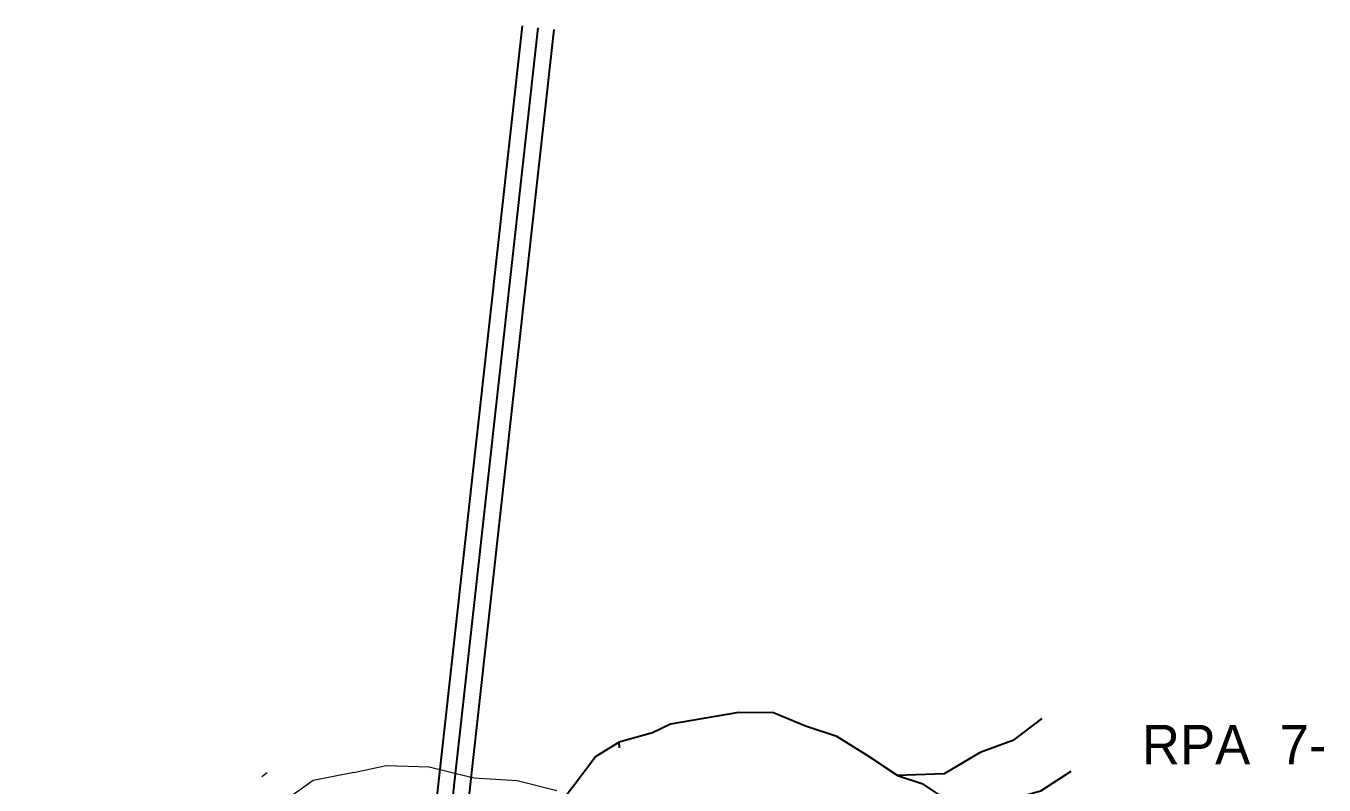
# Model space of a CAD drawing. Extents: x 9357 to 21428, y 9501 to 100038.
# Drawn here: x 10396.1 to 10495, y 10113.3 to 10171.1 of the extents above; entities that cross this region are included whole.
import ezdxf

# ---------------------------------------------------------------- set-up
doc = ezdxf.new("R2010")
doc.units = 0
doc.header["$LTSCALE"] = 1.25
doc.header["$MEASUREMENT"] = 0
doc.layers.get('0').update_dxf_attribs({"linetype": 'CONTINUOUS'})
doc.layers.add('R-270-8326-SW-SCR', color=220, linetype='CONTINUOUS')

msp = doc.modelspace()

# ---------------------------------------------------------------- linework, layer by layer
for points, elevation in [([(10433.911, 10171.072), (10426.041, 10100.098)], 0), ([(10435.123, 10170.938), (10427.253, 10099.964)], -6.377), ([(10436.335, 10170.804), (10428.465, 10099.83)], 0)]:
    msp.add_lwpolyline(points, dxfattribs=dict(elevation=elevation))
at = {"color": 241, "lineweight": 20}
for points in [[(10414.51, 10114.239, -252.903), (10414.107, 10113.934, -252.74)], [(10414.51, 10114.239, -256.203), (10414.107, 10113.934, -256.04)]]:
    msp.add_polyline3d(points, dxfattribs=at)
at = {"layer": 'R-270-8326-SW-SCR'}
for points in [[(10445.211, 10117.959, -290.418), (10443.851, 10117.278, -290.093), (10441.295, 10116.576, -290.335)], [(10445.211, 10117.959, -293.958), (10443.851, 10117.278, -293.893), (10441.295, 10116.576, -293.835)], [(10450.39, 10118.838, -290.383), (10445.211, 10117.959, -290.418)], [(10450.39, 10118.838, -294.383), (10445.211, 10117.959, -293.958)], [(10462.502, 10114.053, -292.231), (10460.169, 10115.594, -292.199), (10457.878, 10117.001, -291.579), (10455.488, 10117.783, -290.682), (10453.049, 10118.816, -290.067), (10450.39, 10118.838, -290.383)], [(10462.502, 10114.053, -296.231), (10460.169, 10115.594, -296.199), (10457.878, 10117.001, -295.579), (10455.488, 10117.783, -294.682), (10453.049, 10118.816, -294.067), (10450.39, 10118.838, -294.383)], [(10473.488, 10118.384, -293.719), (10471.27, 10116.707, -293.698), (10468.791, 10115.798, -293.878), (10466.045, 10114.172, -293.954), (10462.502, 10114.053, -292.231)], [(10473.488, 10118.384, -297.319), (10471.27, 10116.707, -297.298), (10468.791, 10115.798, -297.278), (10466.045, 10114.172, -297.254), (10462.502, 10114.053, -296.231)], [(10441.314, 10116.571, -290.328), (10441.295, 10116.576, -290.335), (10439.524, 10115.479, -289.948), (10437.724, 10113.11, -289.448), (10435.924, 10110.742, -288.848), (10433.581, 10108.816, -288.448), (10432.963, 10106.315, -287.935), (10432.002, 10103.71, -287.324)], [(10441.344, 10116.154, -293.428), (10441.295, 10116.576, -293.835), (10439.524, 10115.479, -293.448), (10437.724, 10113.11, -293.048), (10435.924, 10110.742, -292.548), (10433.581, 10108.816, -292.148), (10432.963, 10106.315, -291.935), (10432.002, 10103.71, -291.611)], [(10462.502, 10114.053, -296.231), (10464.425, 10113.415, -296.558)], [(10462.502, 10114.053, -292.231), (10464.425, 10113.415, -292.563)], [(10475.706, 10114.355, -297.319), (10473.392, 10112.852, -297.298), (10470.816, 10112.119, -297.278), (10467.898, 10111.063, -297.371)], [(10475.706, 10114.355, -293.719), (10473.392, 10112.852, -293.698), (10470.816, 10112.119, -293.878), (10467.898, 10111.063, -292.471)], [(10469.815, 10108.076, -293.306), (10467.898, 10111.063, -292.471), (10464.425, 10113.415, -292.563)], [(10469.815, 10108.076, -298.265), (10467.898, 10111.063, -297.371), (10464.425, 10113.415, -296.558)]]:
    msp.add_polyline3d(points, dxfattribs=at)
at = {"layer": 'R-270-8326-SW-SCR', "lineweight": 20}
for points in [[(10421.112, 10114.277, -253.568), (10418.01, 10113.664, -253.513), (10414.986, 10111.496, -253.136), (10412.164, 10108.581, -252.416), (10409.799, 10106.448, -251.207), (10407.484, 10103.963, -250.873), (10404.812, 10101.962, -250.144), (10401.72, 10099.474, -249.534), (10396.139, 10095.218, -248.778), (10396.139, 10095.218, -248.778)], [(10421.112, 10114.277, -256.668), (10418.01, 10113.664, -257.413), (10414.986, 10111.496, -256.936), (10412.164, 10108.581, -256.216), (10409.799, 10106.448, -255.607), (10407.484, 10103.963, -254.573), (10404.812, 10101.962, -253.844), (10401.72, 10099.474, -253.334), (10396.139, 10095.218, -251.878), (10396.139, 10095.218, -251.878)], [(10421.112, 10114.277, -253.568), (10423.556, 10114.81, -253.953), (10426.848, 10114.688, -253.965), (10430.237, 10113.871, -254.386), (10433.544, 10113.65, -254.999), (10436.553, 10112.912, -255.662)], [(10421.112, 10114.277, -256.668), (10423.556, 10114.81, -256.953), (10426.848, 10114.688, -257.365), (10430.237, 10113.871, -257.986), (10433.544, 10113.65, -258.599), (10436.553, 10112.912, -259.362)]]:
    msp.add_polyline3d(points, dxfattribs=at)

# ---------------------------------------------------------------- texts
at = {"color": 1, "insert": (10481.109, 10117.891), "char_height": 3, "width": 22.45, "attachment_point": 1}
msp.add_mtext('{\\C6;RPA  7-}', dxfattribs=at)

doc.saveas('drawing.dxf')
